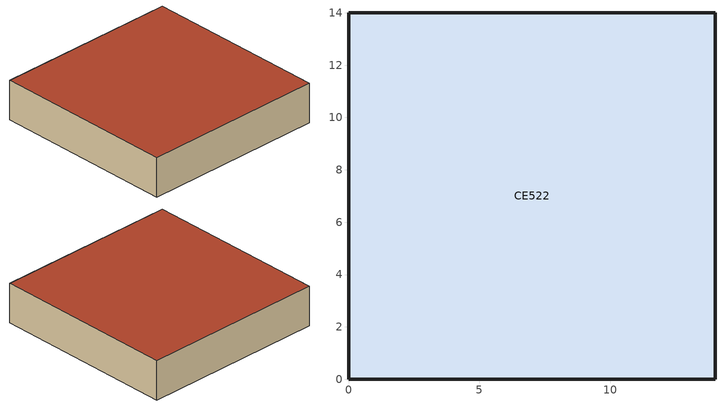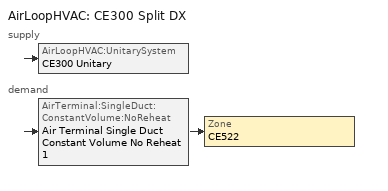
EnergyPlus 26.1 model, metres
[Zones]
CE522
 floor outside (Std140 CE300 floor): 0,14 14,14 14,0 0,0 z0
 wall outside (Std140 CE300 wall): 0,0 14,0 14,14 0,14 0,0 z0:3
 roof outside (Std140 CE300 roof): 0,0 14,0 14,14 0,14 z3
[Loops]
AirLoopHVAC 'CE300 Split DX'
 supply: AirLoopHVAC:UnitarySystem 'CE300 Unitary'
 demand: AirTerminal:SingleDuct:ConstantVolume:NoReheat 'Air Terminal Single Duct Constant Volume No Reheat 1' > Zone 'CE522'
[Building]
Std140 CE522: North Axis=0; Terrain=Country; Loads Convergence Tolerance Value=0.04; Temperature Convergence Tolerance Value=0.4; Solar Distribution=FullInteriorAndExterior; Maximum Number of Warmup Days=25; Minimum Number of Warmup Days=6
[Site:GroundTemperature:BuildingSurface]
18, 18, 18, 18, 18, 18, 18, 18, 18, 18, 18, 18
[SizingPeriod:DesignDay] Field 3=21; Field 7=DefaultMultipliers; Field 9=Wetbulb; Field 15=101313; Field 18=No; Field 19=No; Field 20=No
Name | Field 1 | Field 2 | Field 4 | Field 5 | Field 6 | Field 10 | Field 16 | Field 17 | Field 21 | Field 26 | Field 14 | Field 24 | Field 25
 | New Orleans-Armstrong Intl AP Ann Htg 99.6% Condns DB | 1 | WinterDesignDay | 0.9 | 0 | 0.9 | 4 | 0 | ASHRAEClearSky | 0
 | New Orleans-Armstrong Intl AP Ann Clg .4% Condns DB=>MWB | 8 | SummerDesignDay | 34.9 | 8.9 | 25.6 | 3.3 | 330 | ASHRAETau2017 |  | 3 | 0.487 | 2.208
[Material:NoMass] Roughness=MediumRough; Thermal Resistance=162.5; Thermal Absorptance=0.9
Name | Solar Absorptance | Visible Absorptance
Std140 CE300 wall L1 R162.500; Std140 CE300 roof L1 R162.500; Std140 CE300 floor L1 R162.500 | 0.1 | 0.1
Std140 CE300 wall L2 R162.500; Std140 CE300 roof L2 R162.500; Std140 CE300 floor L2 R162.500 | 0.6 | 0.6
[Construction]
Std140 CE300 wall: Std140 CE300 wall L1 R162.500, Std140 CE300 wall L2 R162.500
Std140 CE300 roof: Std140 CE300 roof L1 R162.500, Std140 CE300 roof L2 R162.500
Std140 CE300 floor: Std140 CE300 floor L1 R162.500, Std140 CE300 floor L2 R162.500
[Zone]
CE522: Type=1; Multiplier=1
[ZoneControl:Thermostat]
CE522 Thermostat: Zone or ZoneList=CE522; Control Type Schedule=CE522 Thermostat Schedule; Control 1=CE522 Tstat; Temperature Difference Between Cutout And Setpoint {deltaC}=0
[ThermostatSetpoint:DualSetpoint]
CE522 Tstat: Heating Setpoint Temperature Schedule=Heating Setpoint; Cooling Setpoint Temperature Schedule=Cooling Setpoint
[AirTerminal:SingleDuct:ConstantVolume:NoReheat]
Air Terminal Single Duct Constant Volume No Reheat 1: Availability Schedule=Always On Discrete; Maximum Air Flow Rate {m3/s}=1.888
[Zone equipment]
CE522: Air Terminal Single Duct Constant Volume No Reheat 1
[Sizing:Zone]
CE522: Zone Cooling Design Supply Air Temperature Input Method=SupplyAirTemperature; Zone Cooling Design Supply Air Temperature {C}=10; Zone Cooling Design Supply Air Temperature Difference {deltaC}=11.11; Zone Heating Design Supply Air Temperature Input Method=SupplyAirTemperature; Zone Heating Design Supply Air Temperature {C}=40; Zone Heating Design Supply Air Temperature Difference {deltaC}=11.11; Zone Cooling Design Supply Air Humidity Ratio {kgWater/kgDryAir}=0.0085; Zone Heating Design Supply Air Humidity Ratio {kgWater/kgDryAir}=0.008; Design Specification Outdoor Air Object=OSP DSOA; Cooling Design Air Flow Method=DesignDay; Cooling Design Air Flow Rate {m3/s}=0; Cooling Minimum Air Flow per Zone Floor Area {m3/s-m2}=0.000762; Cooling Minimum Air Flow {m3/s}=0; Cooling Minimum Air Flow Fraction=0; Heating Design Air Flow Method=DesignDay; Heating Design Air Flow Rate {m3/s}=0; Heating Maximum Air Flow per Zone Floor Area {m3/s-m2}=0.002032; Heating Maximum Air Flow {m3/s}=0.141576; Heating Maximum Air Flow Fraction=0.3; Account for Dedicated Outdoor Air System=No; Zone Load Sizing Method=Sensible Load Only No Latent Load; Zone Latent Cooling Design Supply Air Humidity Ratio Input Method=HumidityRatioDifference; Zone Cooling Design Supply Air Humidity Ratio Difference {kgWater/kgDryAir}=0.005; Zone Latent Heating Design Supply Air Humidity Ratio Input Method=HumidityRatioDifference; Zone Humidification Design Supply Air Humidity Ratio Difference {kgWater/kgDryAir}=0.005; Type of Space Sum to Use=Coincident; Heating Coil Sizing Method=None; Maximum Heating Capacity To Cooling Load Sizing Ratio {W/W}=1
[DesignSpecification:OutdoorAir]
OSP DSOA: Outdoor Air Method=Sum; Outdoor Air Flow per Person {m3/s-person}=0.00944; Outdoor Air Flow per Zone Floor Area {m3/s-m2}=0; Outdoor Air Flow per Zone {m3/s}=0; Outdoor Air Flow Air Changes per Hour {1/hr}=0
[AirLoopHVAC]
CE300 Split DX: Design Supply Air Flow Rate {m3/s}=1.888; Design Return Air Flow Fraction of Supply Air Flow=1
[Sizing:System]
CE300 Split DX: Type of Load to Size On=Sensible; Design Outdoor Air Flow Rate {m3/s}=Autosize; Central Heating Maximum System Air Flow Ratio=0.3; Preheat Design Temperature {C}=7; Preheat Design Humidity Ratio {kgWater/kgDryAir}=0.008; Precool Design Temperature {C}=12.8; Precool Design Humidity Ratio {kgWater/kgDryAir}=0.008; Central Cooling Design Supply Air Temperature {C}=12.8; Central Heating Design Supply Air Temperature {C}=16.7; Type of Zone Sum to Use=NonCoincident; 100% Outdoor Air in Cooling=Yes; 100% Outdoor Air in Heating=Yes; Central Cooling Design Supply Air Humidity Ratio {kgWater/kgDryAir}=0.0085; Central Heating Design Supply Air Humidity Ratio {kgWater/kgDryAir}=0.008; Cooling Supply Air Flow Rate Method=DesignDay; Cooling Supply Air Flow Rate {m3/s}=0; Cooling Supply Air Flow Rate Per Floor Area {m3/s-m2}=0.00996765; Cooling Fraction of Autosized Cooling Supply Air Flow Rate=1; Cooling Supply Air Flow Rate Per Unit Cooling Capacity {m3/s-W}=3.94755e-05; Heating Supply Air Flow Rate Method=DesignDay; Heating Supply Air Flow Rate {m3/s}=0; Heating Supply Air Flow Rate Per Floor Area {m3/s-m2}=0.00996765; Heating Fraction of Autosized Heating Supply Air Flow Rate=1; Heating Fraction of Autosized Cooling Supply Air Flow Rate=1; Heating Supply Air Flow Rate Per Unit Heating Capacity {m3/s-W}=3.15882e-05; System Outdoor Air Method=ZoneSum; Zone Maximum Outdoor Air Fraction=1; Cooling Design Capacity Method=CoolingDesignCapacity; Cooling Design Capacity {W}=Autosize; Cooling Design Capacity Per Floor Area {W/m2}=234.7; Fraction of Autosized Cooling Design Capacity=1; Heating Design Capacity Method=HeatingDesignCapacity; Heating Design Capacity {W}=Autosize; Heating Design Capacity Per Floor Area {W/m2}=157; Fraction of Autosized Heating Design Capacity=1; Central Cooling Capacity Control Method=OnOff; Occupant Diversity=Autosize; Heating Coil Sizing Method=None; Maximum Heating Capacity To Cooling Capacity Sizing Ratio {W/W}=1
[AvailabilityManager:Scheduled]
CE300 Split DX Availability Manager: Schedule=Always On Discrete
[AirLoopHVAC:UnitarySystem]
CE300 Unitary: Control Type=Load; Controlling Zone or Thermostat Location=CE522; Dehumidification Control Type=None; Supply Fan=CE300 Indoor Fan; Fan Placement=DrawThrough; Supply Air Fan Operating Mode Schedule=Std140 Fan Mode cycling; DX Heating Coil Sizing Ratio=1; Cooling Coil=CE300 DX Coil; Use DOAS DX Cooling Coil=No; Minimum Supply Air Temperature {C}=2; Latent Load Control=SensibleOnlyLoadControl; Cooling Supply Air Flow Rate Method=SupplyAirFlowRate; Cooling Supply Air Flow Rate {m3/s}=1.888; Heating Supply Air Flow Rate Method=None; No Load Supply Air Flow Rate Method=None; No Load Supply Air Flow Rate Control Set To Low Speed=Yes; Maximum Supply Air Temperature {C}=80; Maximum Outdoor Dry-Bulb Temperature for Supplemental Heater Operation {C}=21; Ancillary On-Cycle Electric Power {W}=0; Ancillary Off-Cycle Electric Power {W}=0
[Fan:OnOff]
CE300 Indoor Fan: Availability Schedule=Always On Discrete; Fan Total Efficiency=0.113554; Pressure Rise {Pa}=74.7; Maximum Flow Rate {m3/s}=1.888; Motor Efficiency=0.94; Motor In Airstream Fraction=1; Fan Power Ratio Function of Speed Ratio Curve=Fan On Off Power Curve; Fan Efficiency Ratio Function of Speed Ratio Curve=Fan On Off Efficiency Curve
[Coil:Cooling:DX:SingleSpeed]
CE300 DX Coil: Availability Schedule=Always On Discrete; Gross Rated Total Cooling Capacity {W}=33349.4; Gross Rated Sensible Heat Ratio=0.782596; Gross Rated Cooling COP {W/W}=3.03545; Rated Air Flow Rate {m3/s}=1.888; 2017 Rated Evaporator Fan Power Per Volume Flow Rate {W/(m3/s)}=773.3; 2023 Rated Evaporator Fan Power Per Volume Flow Rate {W/(m3/s)}=934.4; Total Cooling Capacity Function of Temperature Curve=Std140 CE300 CapFT; Total Cooling Capacity Function of Flow Fraction Curve=Curve Quadratic 1; Energy Input Ratio Function of Temperature Curve=Std140 CE300 EIRFT; Energy Input Ratio Function of Flow Fraction Curve=Curve Quadratic 2; Part Load Fraction Correlation Curve=Std140 CE300 PLF (CDF); Minimum Outdoor Dry-Bulb Temperature for Compressor Operation {C}=-25; Nominal Time for Condensate Removal to Begin {s}=0; Ratio of Initial Moisture Evaporation Rate and Steady State Latent Capacity=0; Maximum Cycling Rate {cycles/hr}=0; Latent Capacity Time Constant {s}=0; Condenser Type=AirCooled; Evaporative Condenser Effectiveness=0.9; Evaporative Condenser Air Flow Rate {m3/s}=Autosize; Evaporative Condenser Pump Rated Power Consumption {W}=Autosize; Crankcase Heater Capacity {W}=0; Maximum Outdoor Dry-Bulb Temperature for Crankcase Heater Operation {C}=10; Basin Heater Capacity {W/K}=0; Basin Heater Setpoint Temperature {C}=2
[Schedule:Compact]
Heating Setpoint: Through: 12/31, For: Weekdays SummerDesignDay WinterDesignDay, Until: 24:00, 5, For: AllOtherDays, Until: 24:00, 5
Cooling Setpoint: Through: 12/31, For: Weekdays SummerDesignDay WinterDesignDay, Until: 24:00, 20, For: AllOtherDays, Until: 24:00, 20
CE522 Thermostat Schedule: Through: 12/31, For: AllDays, Until: 24:00, 4
[Schedule:Constant]
Always On Discrete: OnOff, 1
[Schedule:Day:Interval]
Std140 Fan Mode cycling_Default; Std140 Fan Mode cycling_Summer_Design_Day; Std140 Fan Mode cycling_Winter_Design_Day: No, 24:00, 0
[Schedule:Week:Daily]
Std140 Fan Mode cycling Week Rule - Jan1-Dec31: Std140 Fan Mode cycling_Default, Std140 Fan Mode cycling_Default, Std140 Fan Mode cycling_Default, Std140 Fan Mode cycling_Default, Std140 Fan Mode cycling_Default, Std140 Fan Mode cycling_Default, Std140 Fan Mode cycling_Default, Std140 Fan Mode cycling_Default, Std140 Fan Mode cycling_Summer_Design_Day, Std140 Fan Mode cycling_Winter_Design_Day, Std140 Fan Mode cycling_Default, Std140 Fan Mode cycling_Default
[Schedule:Year]
Std140 Fan Mode cycling: Std140 Fan Mode cycling Week Rule - Jan1-Dec31, 1, 1, 12, 31
[Curve:Exponent]
Fan On Off Power Curve: Coefficient1 Constant=1; Coefficient2 Constant=0; Coefficient3 Constant=0; Minimum Value of x=0; Maximum Value of x=1
[Curve:Cubic]
Fan On Off Efficiency Curve: Coefficient1 Constant=1; Coefficient2 x=0; Coefficient3 x**2=0; Coefficient4 x**3=0; Minimum Value of x=0; Maximum Value of x=1
[Curve:Biquadratic] Minimum Value of x=7.22222; Maximum Value of x=35; Minimum Value of y=12.7778; Maximum Value of y=46.1111; Input Unit Type for X=Temperature; Input Unit Type for Y=Temperature; Output Unit Type=Dimensionless
Name | Coefficient1 Constant | Coefficient2 x | Coefficient3 x**2 | Coefficient4 y | Coefficient5 y**2 | Coefficient6 x*y
Std140 CE300 CapFT | 0.668956 | 0.0271632 | 0.000271773 | -0.00343553 | -3.10839e-05 | -0.00020801
Std140 CE300 EIRFT | 0.692615 | -0.0178236 | 0.000264741 | 0.0149162 | 0.000169599 | -0.000258564
[Curve:Quadratic]
Name | Coefficient1 Constant | Coefficient2 x | Coefficient3 x**2 | Minimum Value of x | Maximum Value of x
Curve Quadratic 1 | 0.8 | 0.2 | 0 | 0.5 | 1.5
Curve Quadratic 2 | 1.1552 | -0.1808 | 0.0256 | 0.5 | 1.5
Std140 CE300 PLF (CDF) | 0.771 | 0.229 | 0 | 0 | 1
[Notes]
Exported by Pinocchio-EP 1.0.0+b0c9cf1.dirty (EnergyPlus input)
Profile: Standard 140 / validation (lib/compliance/profile140.js)
